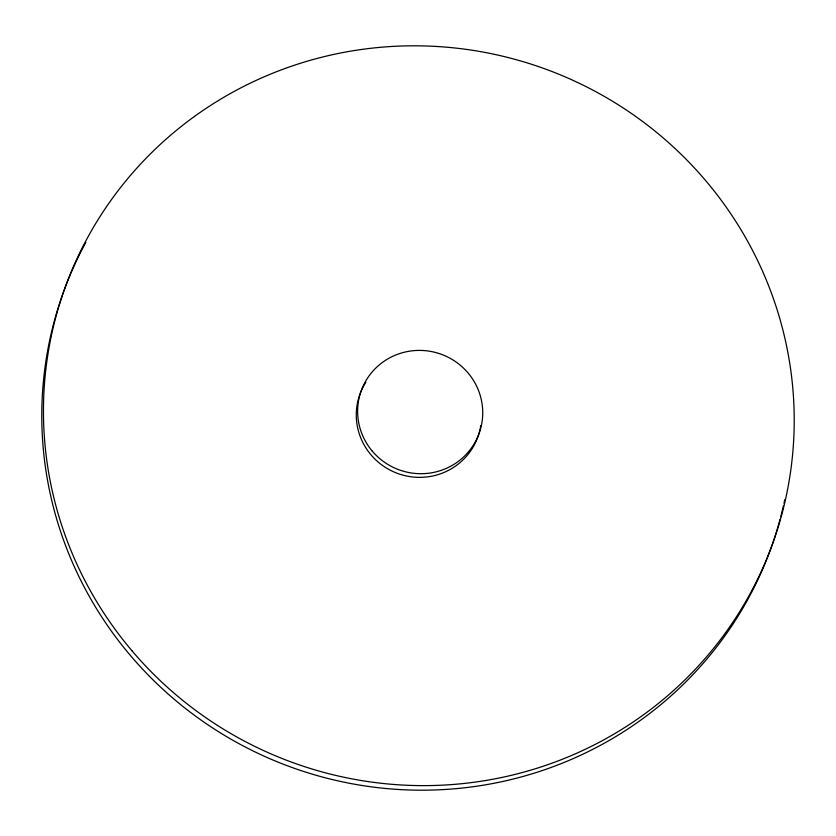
<?xml version="1.0" encoding="UTF-8"?>
<svg xmlns="http://www.w3.org/2000/svg" width="836" height="836" viewBox="0 0 836 836"><rect width="100%" height="100%" fill="white"/><g stroke="black" fill="none" stroke-linecap="round" stroke-linejoin="round"><path stroke-width="1.25" d="M480.104 428.941A62.7 61.509 20.1 0 1 395.501 472.622A62.7 61.509 20.1 0 1 365.854 382.282M480.7 425.691A62.7 61.509 20.1 0 1 480.324 427.854M780.103 519.156A376.221 369.052 20.1 0 1 280.102 762.954A376.221 369.052 20.1 0 1 85.836 242.367M784.785 499.625A376.221 369.052 20.1 0 1 783.99 503.303M783.437 505.759A376.221 369.052 20.1 0 1 780.751 516.732M372.354 451.21A62.7 61.509 20.1 0 0 479.018 433.706A62.7 61.509 20.1 0 0 409.159 351.235A62.7 61.509 20.1 0 0 372.354 451.21M131.879 650.669A376.221 369.052 20.1 0 0 771.9 545.668A376.221 369.052 20.1 0 0 352.729 50.808A376.221 369.052 20.1 0 0 131.879 650.669"/></g></svg>
